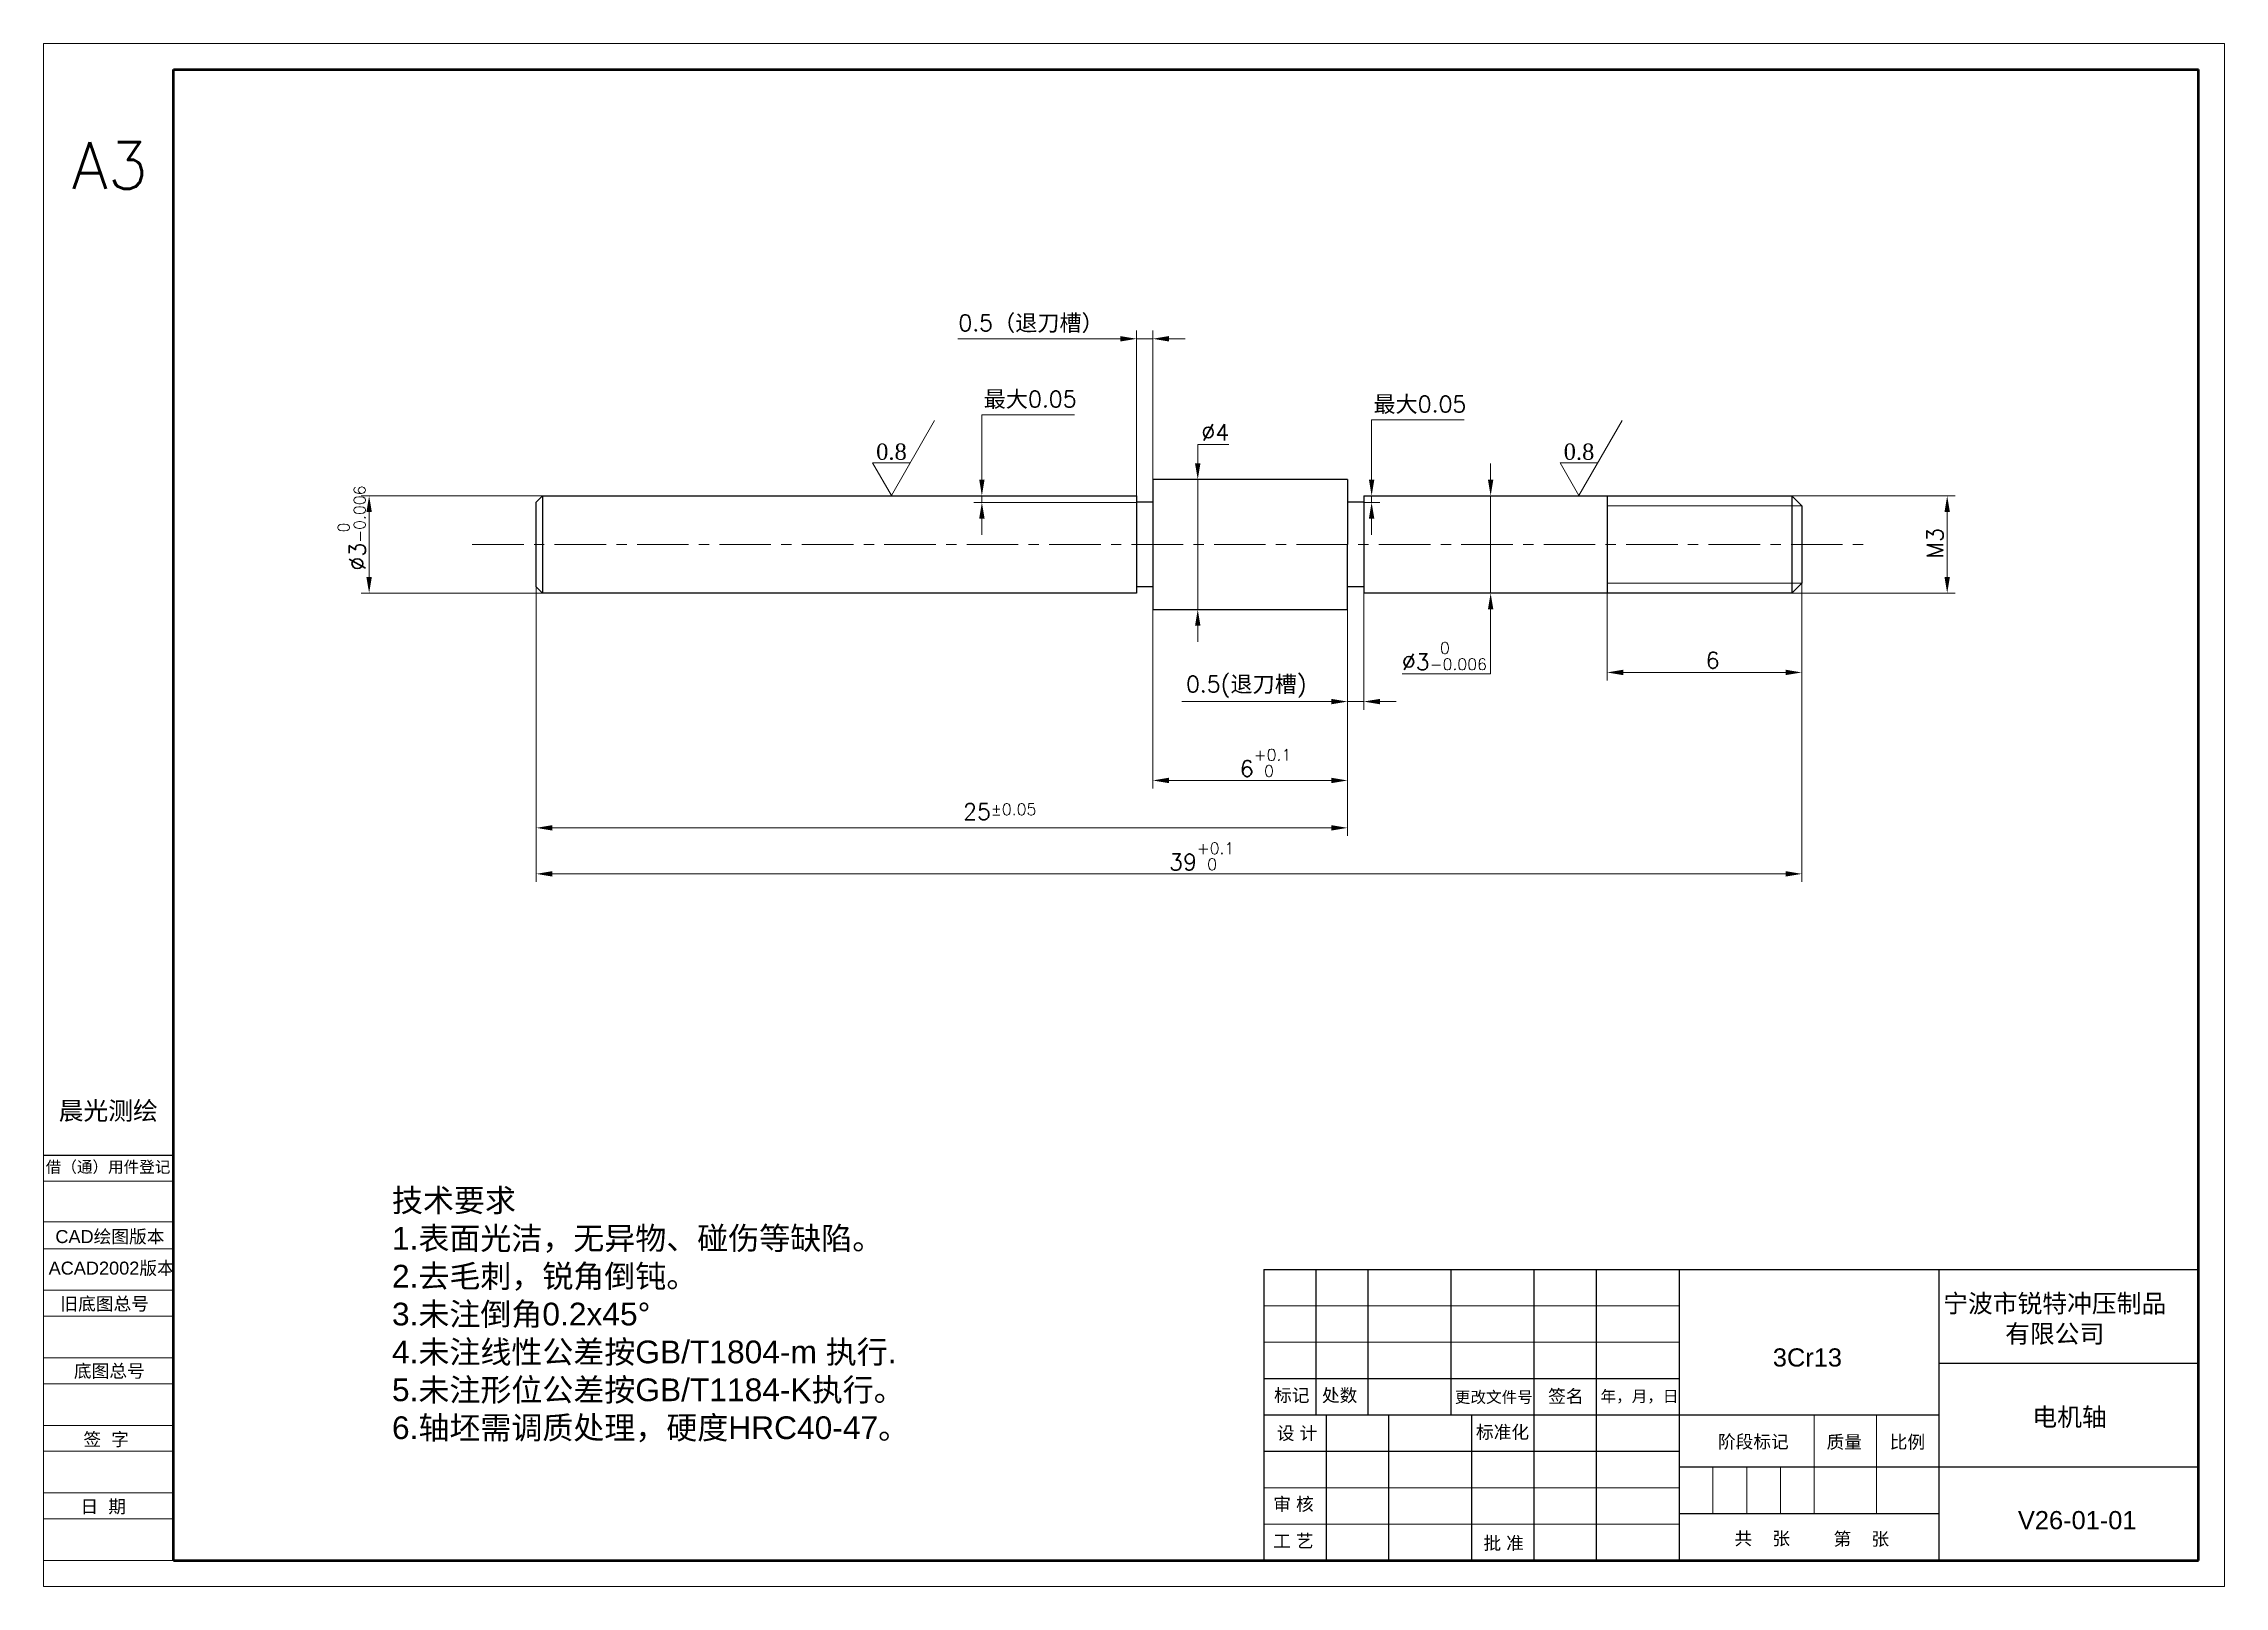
# Model space of a CAD drawing. Header units: millimetres. Extents: x 2918.9 to 2986.1, y 1677.1 to 1724.6.
import ezdxf

# ---------------------------------------------------------------- set-up
doc = ezdxf.new("R2010")
doc.units = ezdxf.units.MM
doc.linetypes.add('CENTER', pattern=[50.8, 31.75, -6.35, 6.35, -6.35])
for name, color, linetype, lineweight in [('中心线', 1, 'CENTER', 9), ('填充', 3, 'Continuous', 9), ('实线', 7, 'Continuous', 25), ('尺寸标注', 2, 'Continuous', 9), ('引导线', 6, 'Continuous', 9), ('文本', 3, 'Continuous', 15), ('粗实线', 9, 'Continuous', 50)]:
    doc.layers.add(name, color=color, linetype=linetype, lineweight=lineweight)
doc.styles.add('st', font='txt.shx')
doc.styles.get("Standard").update_dxf_attribs({"font": 'arial.ttf'})
doc.dimstyles.new('st0.2', dxfattribs={"dimscale": 0.2, "dimtxt": 2.5, "dimasz": 2.5, "dimexe": 1.25, "dimexo": 0, "dimtad": 1, "dimtoh": 1, "dimdec": 3, "dimdsep": 46, "dimtxsty": 'st', "dimcen": 0, "dimclrd": 256, "dimclre": 256, "dimclrt": 256, "dimadec": 4, "dimazin": 2, "dimtfac": 1, "dimtdec": 3, "dimtmove": 0, "dimatfit": 1, "dimfxl": 0, "dimlwd": -1, "dimlwe": -1, "dimarcsym": 0})

# ---------------------------------------------------------------- blocks, each defined once
blk = doc.blocks.new('*D17')
at = {"layer": 'Defpoints', "color": 0, "ltscale": 0.2, "transparency": 16777216}
for p in [(2934.266, 1710.715), (2928.919, 1707.715), (2934.266, 1707.715)]:
    blk.add_point(p, dxfattribs=at)
at = {"layer": '尺寸标注', "ltscale": 0.2, "transparency": 16777216}
for p, q in [((2934.266, 1710.715), (2928.669, 1710.715)), ((2928.919, 1710.215), (2928.919, 1708.215)), ((2934.266, 1707.715), (2928.669, 1707.715))]:
    blk.add_line(p, q, dxfattribs=at)
for points in [[(2928.835, 1710.215), (2929.002, 1710.215), (2928.919, 1710.715)], [(2928.835, 1708.215), (2929.002, 1708.215), (2928.919, 1707.715)]]:
    blk.add_solid(points, dxfattribs=at)
at = {"layer": '尺寸标注', "ltscale": 0.2, "transparency": 16777216, "insert": (2928.38, 1709.724), "char_height": 0.5, "attachment_point": 5, "rotation": 90, "style": 'st'}
blk.add_mtext('%%c3{}{\\H0.71x;\\C3;\\S 0^ -0.006;}', dxfattribs=at)
blk = doc.blocks.new('*D18')
at = {"layer": 'Defpoints', "color": 0, "ltscale": 0.2, "transparency": 16777216}
for p in [(2972.758, 1710.715), (2972.758, 1707.715), (2977.547, 1707.715)]:
    blk.add_point(p, dxfattribs=at)
at = {"layer": '尺寸标注', "ltscale": 0.2, "transparency": 16777216}
for p, q in [((2972.758, 1710.715), (2977.797, 1710.715)), ((2977.547, 1710.215), (2977.547, 1708.215)), ((2972.758, 1707.715), (2977.797, 1707.715))]:
    blk.add_line(p, q, dxfattribs=at)
for points in [[(2977.464, 1710.215), (2977.63, 1710.215), (2977.547, 1710.715)], [(2977.464, 1708.215), (2977.63, 1708.215), (2977.547, 1707.715)]]:
    blk.add_solid(points, dxfattribs=at)
at = {"layer": '尺寸标注', "ltscale": 0.2, "transparency": 16777216, "insert": (2977.172, 1709.253), "char_height": 0.5, "attachment_point": 5, "rotation": 90, "style": 'st'}
blk.add_mtext('M3', dxfattribs=at)
blk = doc.blocks.new('*D19')
at = {"layer": 'Defpoints', "color": 0, "ltscale": 0.2, "transparency": 16777216}
for p in [(2959.066, 1711.215), (2954.453, 1707.215), (2959.066, 1707.215)]:
    blk.add_point(p, dxfattribs=at)
at = {"layer": '尺寸标注', "ltscale": 0.2, "transparency": 16777216}
for p, q in [((2954.453, 1711.715), (2954.453, 1712.293)), ((2954.453, 1712.293), (2955.411, 1712.293)), ((2959.066, 1711.215), (2954.203, 1711.215)), ((2954.453, 1707.215), (2954.453, 1711.215)), ((2959.066, 1707.215), (2954.203, 1707.215)), ((2954.453, 1706.715), (2954.453, 1706.215))]:
    blk.add_line(p, q, dxfattribs=at)
for points in [[(2954.369, 1711.715), (2954.536, 1711.715), (2954.453, 1711.215)], [(2954.369, 1706.715), (2954.536, 1706.715), (2954.453, 1707.215)]]:
    blk.add_solid(points, dxfattribs=at)
at = {"layer": '尺寸标注', "ltscale": 0.2, "transparency": 16777216, "insert": (2954.994, 1712.668), "char_height": 0.5, "attachment_point": 5, "style": 'st'}
blk.add_mtext('%%c4', dxfattribs=at)
blk = doc.blocks.new('*D20')
at = {"layer": 'Defpoints', "color": 0, "ltscale": 0.2, "transparency": 16777216}
for p in [(2962.424, 1710.715), (2962.698, 1707.715), (2963.478, 1707.715)]:
    blk.add_point(p, dxfattribs=at)
at = {"layer": '尺寸标注', "ltscale": 0.2, "transparency": 16777216}
for p, q in [((2963.478, 1711.215), (2963.478, 1711.715)), ((2962.424, 1710.715), (2963.728, 1710.715)), ((2963.478, 1710.715), (2963.478, 1707.715)), ((2962.698, 1707.715), (2963.728, 1707.715)), ((2963.478, 1707.215), (2963.478, 1705.237)), ((2963.478, 1705.237), (2960.755, 1705.237))]:
    blk.add_line(p, q, dxfattribs=at)
for points in [[(2963.394, 1711.215), (2963.561, 1711.215), (2963.478, 1710.715)], [(2963.394, 1707.215), (2963.561, 1707.215), (2963.478, 1707.715)]]:
    blk.add_solid(points, dxfattribs=at)
at = {"layer": '尺寸标注', "ltscale": 0.2, "transparency": 16777216, "insert": (2962.054, 1705.777), "char_height": 0.5, "attachment_point": 5, "style": 'st'}
blk.add_mtext('%%c3{}{\\H0.71x;\\C3;\\S 0^ -0.006;}', dxfattribs=at)
blk = doc.blocks.new('*D21')
at = {"layer": 'Defpoints', "color": 0, "ltscale": 0.2, "transparency": 16777216}
for p in [(2967.066, 1707.715), (2973.066, 1708.024), (2973.066, 1705.275)]:
    blk.add_point(p, dxfattribs=at)
at = {"layer": '尺寸标注', "ltscale": 0.2, "transparency": 16777216}
for p, q in [((2967.066, 1707.715), (2967.066, 1705.025)), ((2973.066, 1708.024), (2973.066, 1705.025)), ((2967.566, 1705.275), (2972.566, 1705.275))]:
    blk.add_line(p, q, dxfattribs=at)
for points in [[(2967.566, 1705.359), (2967.566, 1705.192), (2967.066, 1705.275)], [(2972.566, 1705.359), (2972.566, 1705.192), (2973.066, 1705.275)]]:
    blk.add_solid(points, dxfattribs=at)
at = {"layer": '尺寸标注', "ltscale": 0.2, "transparency": 16777216, "insert": (2970.318, 1705.65), "char_height": 0.5, "attachment_point": 5, "style": 'st'}
blk.add_mtext('6', dxfattribs=at)
blk = doc.blocks.new('*D22')
at = {"layer": 'Defpoints', "color": 0, "ltscale": 0.2, "transparency": 16777216}
for p in [(2953.066, 1707.215), (2959.066, 1707.215), (2959.066, 1701.948)]:
    blk.add_point(p, dxfattribs=at)
at = {"layer": '尺寸标注', "ltscale": 0.2, "transparency": 16777216}
for p, q in [((2953.066, 1707.215), (2953.066, 1701.698)), ((2959.066, 1707.215), (2959.066, 1701.698)), ((2953.566, 1701.948), (2958.566, 1701.948))]:
    blk.add_line(p, q, dxfattribs=at)
for points in [[(2953.566, 1702.032), (2953.566, 1701.865), (2953.066, 1701.948)], [(2958.566, 1702.032), (2958.566, 1701.865), (2959.066, 1701.948)]]:
    blk.add_solid(points, dxfattribs=at)
at = {"layer": '尺寸标注', "ltscale": 0.2, "transparency": 16777216, "insert": (2956.543, 1702.488), "char_height": 0.5, "attachment_point": 5, "style": 'st'}
blk.add_mtext('6{}{\\H0.71x;\\C3;\\S+0.1^  0;}', dxfattribs=at)
blk = doc.blocks.new('*D23')
at = {"layer": 'Defpoints', "color": 0, "ltscale": 0.2, "transparency": 16777216}
for p in [(2934.066, 1707.915), (2973.066, 1708.024), (2973.066, 1699.071)]:
    blk.add_point(p, dxfattribs=at)
at = {"layer": '尺寸标注', "ltscale": 0.2, "transparency": 16777216}
for p, q in [((2934.066, 1707.915), (2934.066, 1698.821)), ((2973.066, 1708.024), (2973.066, 1698.821)), ((2934.566, 1699.071), (2972.566, 1699.071))]:
    blk.add_line(p, q, dxfattribs=at)
for points in [[(2934.566, 1699.155), (2934.566, 1698.988), (2934.066, 1699.071)], [(2972.566, 1699.155), (2972.566, 1698.988), (2973.066, 1699.071)]]:
    blk.add_solid(points, dxfattribs=at)
at = {"layer": '尺寸标注', "ltscale": 0.2, "transparency": 16777216, "insert": (2954.575, 1699.611), "char_height": 0.5, "attachment_point": 5, "style": 'st'}
blk.add_mtext('39{}{\\H0.71x;\\C3;\\S+0.1^  0;}', dxfattribs=at)
blk = doc.blocks.new('*D24')
at = {"layer": 'Defpoints', "color": 0, "ltscale": 0.2, "transparency": 16777216}
for p in [(2959.566, 1707.715), (2959.066, 1707.215), (2959.066, 1704.378)]:
    blk.add_point(p, dxfattribs=at)
at = {"layer": '尺寸标注', "ltscale": 0.2, "transparency": 16777216}
for p, q in [((2959.566, 1707.715), (2959.566, 1704.128)), ((2959.066, 1707.215), (2959.066, 1704.128)), ((2958.566, 1704.378), (2953.958, 1704.378)), ((2959.566, 1704.378), (2959.066, 1704.378)), ((2960.066, 1704.378), (2960.566, 1704.378))]:
    blk.add_line(p, q, dxfattribs=at)
for points in [[(2958.566, 1704.461), (2958.566, 1704.295), (2959.066, 1704.378)], [(2960.066, 1704.461), (2960.066, 1704.295), (2959.566, 1704.378)]]:
    blk.add_solid(points, dxfattribs=at)
at = {"layer": '尺寸标注', "ltscale": 0.2, "transparency": 16777216, "insert": (2955.947, 1704.834), "char_height": 0.5, "attachment_point": 5, "style": 'st'}
blk.add_mtext('0.5(退刀槽)', dxfattribs=at)
blk = doc.blocks.new('*D25')
at = {"layer": 'Defpoints', "color": 0, "ltscale": 0.2, "transparency": 16777216}
for p in [(2959.566, 1710.715), (2959.566, 1710.515), (2959.811, 1710.515)]:
    blk.add_point(p, dxfattribs=at)
at = {"layer": '尺寸标注', "ltscale": 0.2, "transparency": 16777216}
for p, q in [((2959.811, 1711.215), (2959.811, 1713.059)), ((2959.811, 1713.059), (2962.663, 1713.059)), ((2959.566, 1710.715), (2960.061, 1710.715)), ((2959.566, 1710.515), (2960.061, 1710.515)), ((2959.811, 1710.515), (2959.811, 1710.715)), ((2959.811, 1710.015), (2959.811, 1709.515))]:
    blk.add_line(p, q, dxfattribs=at)
for points in [[(2959.727, 1711.215), (2959.894, 1711.215), (2959.811, 1710.715)], [(2959.727, 1710.015), (2959.894, 1710.015), (2959.811, 1710.515)]]:
    blk.add_solid(points, dxfattribs=at)
at = {"layer": '尺寸标注', "ltscale": 0.2, "transparency": 16777216, "insert": (2961.299, 1713.514), "char_height": 0.5, "attachment_point": 5, "style": 'st'}
blk.add_mtext('最大0.05', dxfattribs=at)
blk = doc.blocks.new('*D26')
at = {"layer": 'Defpoints', "color": 0, "ltscale": 0.2, "transparency": 16777216}
for p in [(2934.066, 1707.915), (2959.066, 1707.215), (2959.066, 1700.488)]:
    blk.add_point(p, dxfattribs=at)
at = {"layer": '尺寸标注', "ltscale": 0.2, "transparency": 16777216}
for p, q in [((2934.066, 1707.915), (2934.066, 1700.238)), ((2959.066, 1707.215), (2959.066, 1700.238)), ((2934.566, 1700.488), (2958.566, 1700.488))]:
    blk.add_line(p, q, dxfattribs=at)
for points in [[(2934.566, 1700.571), (2934.566, 1700.404), (2934.066, 1700.488)], [(2958.566, 1700.571), (2958.566, 1700.404), (2959.066, 1700.488)]]:
    blk.add_solid(points, dxfattribs=at)
at = {"layer": '尺寸标注', "ltscale": 0.2, "transparency": 16777216, "insert": (2948.352, 1700.988), "char_height": 0.5, "attachment_point": 5, "style": 'st'}
blk.add_mtext('25{}{\\A0;{\\H1.5x;}{\\A2;\\H0.71x;\\C3;%%p0.05}}', dxfattribs=at)
blk = doc.blocks.new('*D27')
at = {"layer": 'Defpoints', "color": 0, "ltscale": 0.2, "transparency": 16777216}
for p in [(2953.066, 1715.553), (2953.066, 1711.215), (2952.566, 1710.715)]:
    blk.add_point(p, dxfattribs=at)
at = {"layer": '尺寸标注', "ltscale": 0.2, "transparency": 16777216}
for p, q in [((2952.566, 1710.715), (2952.566, 1715.803)), ((2953.066, 1711.215), (2953.066, 1715.803)), ((2952.066, 1715.553), (2947.063, 1715.553)), ((2953.066, 1715.553), (2952.566, 1715.553)), ((2953.566, 1715.553), (2954.066, 1715.553))]:
    blk.add_line(p, q, dxfattribs=at)
for points in [[(2952.066, 1715.636), (2952.066, 1715.469), (2952.566, 1715.553)], [(2953.566, 1715.636), (2953.566, 1715.469), (2953.066, 1715.553)]]:
    blk.add_solid(points, dxfattribs=at)
at = {"layer": '尺寸标注', "ltscale": 0.2, "transparency": 16777216, "insert": (2949.315, 1716.009), "char_height": 0.5, "attachment_point": 5, "style": 'st'}
blk.add_mtext('0.5（退刀槽）', dxfattribs=at)
blk = doc.blocks.new('*D28')
at = {"layer": 'Defpoints', "color": 0, "ltscale": 0.2, "transparency": 16777216}
for p in [(2947.801, 1710.515), (2952.566, 1710.715), (2952.566, 1710.515)]:
    blk.add_point(p, dxfattribs=at)
at = {"layer": '尺寸标注', "ltscale": 0.2, "transparency": 16777216}
for p, q in [((2947.801, 1711.215), (2947.801, 1713.215)), ((2947.801, 1713.215), (2950.653, 1713.215)), ((2952.566, 1710.715), (2947.551, 1710.715)), ((2952.566, 1710.515), (2947.551, 1710.515)), ((2947.801, 1710.515), (2947.801, 1710.715)), ((2947.801, 1710.015), (2947.801, 1709.515))]:
    blk.add_line(p, q, dxfattribs=at)
for points in [[(2947.718, 1711.215), (2947.884, 1711.215), (2947.801, 1710.715)], [(2947.718, 1710.015), (2947.884, 1710.015), (2947.801, 1710.515)]]:
    blk.add_solid(points, dxfattribs=at)
at = {"layer": '尺寸标注', "ltscale": 0.2, "transparency": 16777216, "insert": (2949.289, 1713.67), "char_height": 0.5, "attachment_point": 5, "style": 'st'}
blk.add_mtext('最大0.05', dxfattribs=at)

msp = doc.modelspace()

# ---------------------------------------------------------------- linework, layer by layer
at = {"layer": '中心线', "ltscale": 0.05}
msp.add_line((2932.0947, 1709.2153), (2975.2575, 1709.2153), dxfattribs=at)
at = {"layer": '填充', "ltscale": 0.2}
for p, q in [((2973.0664, 1710.4065), (2967.0664, 1710.4065)), ((2973.0664, 1708.024), (2967.0664, 1708.024))]:
    msp.add_line(p, q, dxfattribs=at)
at = {"layer": '实线', "ltscale": 0.2}
for p, q in [((2959.0664, 1711.2153), (2953.0664, 1711.2153)), ((2953.0664, 1711.2153), (2953.0664, 1707.2153)), ((2959.0664, 1711.2153), (2959.0664, 1709.2153)), ((2934.2664, 1710.7153), (2934.0664, 1710.5153)), ((2934.0664, 1709.2153), (2934.0664, 1710.5153)), ((2934.2664, 1710.7153), (2952.5664, 1710.7153)), ((2934.2664, 1710.7153), (2934.2664, 1707.7153)), ((2953.0664, 1710.5153), (2952.5664, 1710.5153)), ((2959.5664, 1710.5153), (2959.0664, 1710.5153)), ((2959.5664, 1710.7153), (2972.7577, 1710.7153)), ((2959.5664, 1710.7153), (2959.5664, 1707.7153)), ((2959.5664, 1710.7153), (2959.5664, 1710.5153)), ((2967.0664, 1710.7153), (2967.0664, 1707.7153)), ((2972.7577, 1710.7153), (2973.0664, 1710.4065)), ((2972.7577, 1710.7153), (2972.7577, 1707.7153)), ((2973.0664, 1710.4065), (2973.0664, 1708.024)), ((2934.0664, 1707.9153), (2934.0664, 1709.2153)), ((2959.0664, 1707.2153), (2959.0664, 1709.2153)), ((2934.2664, 1707.7153), (2934.0664, 1707.9153)), ((2952.5664, 1707.7153), (2934.2664, 1707.7153)), ((2953.0664, 1707.9153), (2952.5664, 1707.9153)), ((2959.5664, 1707.9153), (2959.0664, 1707.9153)), ((2972.7577, 1707.7153), (2959.5664, 1707.7153)), ((2972.7577, 1707.7153), (2973.0664, 1708.024)), ((2953.0664, 1707.2153), (2959.0664, 1707.2153))]:
    msp.add_line(p, q, dxfattribs=at)
at = {"layer": '实线', "ltscale": 0.1}
msp.add_line((2952.5664, 1710.7153), (2952.5664, 1707.7153), dxfattribs=at)
at = {"layer": '实线'}
for p, q in [((2918.8883, 1690.4042), (2922.8883, 1690.4042)), ((2922.8883, 1677.9242), (2922.8883, 1686.8842)), ((2922.8883, 1686.8842), (2922.8883, 1677.9242)), ((2956.4883, 1686.8842), (2985.2883, 1686.8842)), ((2956.4913, 1686.8842), (2956.4913, 1677.9242)), ((2958.0913, 1686.8842), (2958.0913, 1682.4042)), ((2959.6913, 1686.8842), (2959.6913, 1682.4042)), ((2962.2513, 1686.8842), (2962.2513, 1682.4042)), ((2964.8113, 1686.8842), (2964.8113, 1677.9242)), ((2966.7313, 1686.8842), (2966.7313, 1677.9242)), ((2969.2913, 1686.8842), (2969.2913, 1677.9242)), ((2977.2883, 1686.8842), (2977.2883, 1677.9242)), ((2956.4883, 1683.5242), (2969.2913, 1683.5242)), ((2977.2883, 1684.0042), (2985.2883, 1684.0042)), ((2956.4883, 1682.4042), (2969.2913, 1682.4042)), ((2958.4113, 1682.4042), (2958.4113, 1677.9242)), ((2960.3313, 1682.4042), (2960.3313, 1677.9242)), ((2962.8913, 1682.4042), (2962.8913, 1677.9242)), ((2969.2913, 1682.4042), (2977.2883, 1682.4042)), ((2956.4883, 1681.2842), (2969.2913, 1681.2842)), ((2969.2913, 1680.8042), (2985.2883, 1680.8042)), ((2969.2913, 1679.3642), (2977.2883, 1679.3642)), ((2956.4883, 1677.9242), (2985.2883, 1677.9242))]:
    msp.add_line(p, q, dxfattribs=at)
at = {"layer": '引导线'}
for p, q in [((2918.8883, 1724.6442), (2986.0883, 1724.6442)), ((2918.8883, 1677.1242), (2918.8883, 1724.6442)), ((2986.0883, 1677.1242), (2986.0883, 1724.6442)), ((2922.8883, 1689.6042), (2918.8883, 1689.6042)), ((2922.8883, 1688.3499), (2918.8883, 1688.3499)), ((2922.8883, 1687.5242), (2918.8883, 1687.5242)), ((2922.8883, 1686.2442), (2918.8883, 1686.2442)), ((2922.8883, 1685.4442), (2918.8883, 1685.4442)), ((2956.4883, 1685.7642), (2969.2913, 1685.7642)), ((2922.8883, 1684.1642), (2918.8883, 1684.1642)), ((2956.4883, 1684.6442), (2969.2913, 1684.6442)), ((2922.8883, 1683.3642), (2918.8883, 1683.3642)), ((2922.8883, 1682.0842), (2918.8883, 1682.0842)), ((2922.8883, 1681.2842), (2918.8883, 1681.2842)), ((2922.8883, 1680.0042), (2918.8883, 1680.0042)), ((2956.4883, 1680.1642), (2969.2913, 1680.1642)), ((2922.8883, 1679.2042), (2918.8883, 1679.2042)), ((2956.4883, 1679.0442), (2969.2913, 1679.0442)), ((2922.8883, 1677.9242), (2918.8883, 1677.9242)), ((2918.8883, 1677.1242), (2986.0883, 1677.1242))]:
    msp.add_line(p, q, dxfattribs=at)
at = {"layer": '文本'}
for p, q in [((2945.013, 1710.728), (2946.3432, 1713.032)), ((2966.1993, 1710.728), (2967.5295, 1713.032)), ((2945.595, 1711.736), (2944.431, 1711.736)), ((2944.431, 1711.736), (2945.013, 1710.728)), ((2966.7813, 1711.736), (2965.6173, 1711.736)), ((2965.6173, 1711.736), (2966.1993, 1710.728))]:
    msp.add_line(p, q, dxfattribs=at)
at = {"layer": '文本', "ltscale": 0.2}
for p, q in [((2973.4483, 1682.4042), (2973.4483, 1679.3642)), ((2975.3683, 1682.4042), (2975.3683, 1679.3642)), ((2970.3283, 1680.8042), (2970.3283, 1679.3642)), ((2971.3683, 1680.8042), (2971.3683, 1679.3642)), ((2972.4083, 1680.8042), (2972.4083, 1679.3642))]:
    msp.add_line(p, q, dxfattribs=at)
at = {"layer": '粗实线'}
for p, q in [((2922.8883, 1677.9242), (2922.8883, 1723.8442)), ((2922.8883, 1723.8442), (2985.2883, 1723.8442)), ((2985.2883, 1677.9242), (2985.2883, 1723.8442)), ((2922.8883, 1677.9242), (2985.2883, 1677.9242))]:
    msp.add_line(p, q, dxfattribs=at)

# ---------------------------------------------------------------- texts
at = {"layer": '实线', "ltscale": 0.2, "insert": (2919.759, 1721.6131), "char_height": 1.44, "width": 4, "attachment_point": 1, "style": 'st'}
msp.add_mtext('A3', dxfattribs=at)
at = {"layer": '实线', "char_height": 0.56, "attachment_point": 5}
for s, insert, width in [('晨光测绘', (2920.8798, 1691.7433), 10.108768), ('宁波市锐特冲压制品\\P有限公司', (2980.8598, 1685.3415), 10.108768), ('3Cr13', (2973.2391, 1684.171), 6.29936), (' 电机轴', (2981.2083, 1682.3118), 10.108768), ('V26-01-01', (2981.5529, 1679.1602), 7.3604)]:
    msp.add_mtext(s, dxfattribs=dict(at, insert=insert, width=width))
at = {"layer": '文本'}
for s, insert, char_height, width, attachment_point in [('{\\fTimes New Roman|b0|i0|c0|p18;0.8}', (2944.5428, 1712.3249), 0.5, 2.92, 1), ('{\\fTimes New Roman|b0|i0|c0|p18;0.8}', (2965.7291, 1712.3249), 0.5, 2.92, 1), ('技术要求\\P1.表面光洁，无异物、碰伤等缺陷。\\P2.去毛刺，锐角倒钝。\\P3.未注倒角0.2x45°\\P4.未注线性公差按GB/T1804-m 执行.\\P5.未注形位公差按GB/T1184-K执行。\\P6.轴坯需调质处理，硬度HRC40-47。', (2929.6223, 1685.4611), 0.7, 17.90296, 4)]:
    msp.add_mtext(s, dxfattribs=dict(at, insert=insert, char_height=char_height, width=width, attachment_point=attachment_point))
at = {"layer": '文本', "ltscale": 0.2, "attachment_point": 5}
for s, insert, char_height, width in [('借（通）用件登记', (2920.8743, 1690.0212), 0.352, 8.180576), ('CAD绘图版本', (2920.9312, 1687.8754), 0.4, 12.127523), ('ACAD2002版本', (2920.986, 1686.904), 0.4, 9.361523), ('旧底图总号', (2920.7695, 1685.8058), 0.4, 10.590149), ('底图总号', (2920.9125, 1683.7366), 0.4, 2.321856), ('标记', (2957.3498, 1682.9896), 0.4, 2.321856), ('处数', (2958.825, 1682.9861), 0.4, 2.321856), ('更改文件号', (2963.5765, 1682.9331), 0.352, 5.150107), ('签名', (2965.7949, 1682.9586), 0.4, 2.321856), ('年，月，日', (2968.0657, 1682.9552), 0.352, 2.321856), ('设 计', (2957.5134, 1681.8186), 0.4, 2.321856), ('标准化', (2963.8437, 1681.855), 0.4, 2.321856), ('签  字', (2920.8148, 1681.6309), 0.4, 2.321856), ('阶段标记', (2971.5726, 1681.5582), 0.4, 2.321856), ('质量', (2974.3747, 1681.5489), 0.4, 2.321856), ('比例', (2976.3221, 1681.5489), 0.4, 2.321856), ('日  期', (2920.7255, 1679.5609), 0.4, 2.321856), ('审 核', (2957.4041, 1679.6361), 0.4, 2.321856), ('工 艺', (2957.3977, 1678.5085), 0.4, 2.321856), ('批 准', (2963.8801, 1678.4339), 0.4, 2.321856), ('共    张', (2971.8495, 1678.5771), 0.4, 2.321856), ('第    张', (2974.9001, 1678.5627), 0.4, 2.321856)]:
    msp.add_mtext(s, dxfattribs=dict(at, insert=insert, char_height=char_height, width=width))

# ---------------------------------------------------------------- dimensions: what is measured, and where the dimension line sits
at = {"layer": '尺寸标注', "ltscale": 0.2}
for base, p1, p2, text, picture, middle in [((2953.0664, 1715.5527), (2952.5664, 1710.7153), (2953.0664, 1711.2153), '<>（退刀槽）', '*D27', (2949.3145, 1715.5527)), ((2959.0664, 1704.378), (2959.5664, 1707.7153), (2959.0664, 1707.2153), '<>(退刀槽)', '*D24', (2955.9469, 1704.378))]:
    dim = msp.add_linear_dim(base=base, p1=p1, p2=p2, text=text, dimstyle='st0.2', dxfattribs=at)
    dim.commit()
    dim.dimension.update_dxf_attribs({"geometry": picture, "text_midpoint": middle, "dimtype": 160})
for base, p1, p2, text, picture, middle in [((2947.8009, 1710.5153), (2952.5664, 1710.7153), (2952.5664, 1710.5153), '最大0.05', '*D28', (2949.2895, 1713.2153)), ((2959.8108, 1710.5153), (2959.5664, 1710.7153), (2959.5664, 1710.5153), '最大0.05', '*D25', (2961.2994, 1713.0589)), ((2954.4526, 1707.2153), (2959.0664, 1711.2153), (2959.0664, 1707.2153), '%%c<>', '*D19', (2954.9942, 1712.2925)), ((2977.5472, 1707.7153), (2972.7577, 1710.7153), (2972.7577, 1707.7153), 'M<>', '*D18', (2977.5472, 1709.2533))]:
    dim = msp.add_linear_dim(base=base, p1=p1, p2=p2, angle=90, text=text, dimstyle='st0.2', dxfattribs=at)
    dim.commit()
    dim.dimension.update_dxf_attribs({"geometry": picture, "text_midpoint": middle, "dimtype": 160})
for base, p1, p2, picture, middle in [((2963.4777, 1707.7153), (2962.424, 1710.7153), (2962.6976, 1707.7153), '*D20', (2962.0539, 1705.2375)), ((2928.9187, 1707.7153), (2934.2664, 1710.7153), (2934.2664, 1707.7153), '*D17', (2928.9187, 1709.7245))]:
    dim = msp.add_linear_dim(base=base, p1=p1, p2=p2, angle=90, text='%%c<>{}{\\H0.71x;\\C3;\\S 0^ -0.006;}', dimstyle='st0.2', override={"dimtp": 0, "dimtm": 0.006, "dimtdec": 3, "dimtzin": 8}, dxfattribs=at)
    dim.commit()
    dim.dimension.update_dxf_attribs({"geometry": picture, "text_midpoint": middle, "dimtype": 160})
for base, p1, p2, text, override, picture, middle in [((2973.0664, 1699.0714), (2934.0664, 1707.9153), (2973.0664, 1708.024), '<>{}{\\H0.71x;\\C3;\\S+0.1^  0;}', {"dimtp": 0.1, "dimtm": 0, "dimtdec": 3, "dimtzin": 8}, '*D23', (2954.5755, 1699.0714)), ((2959.0664, 1700.4877), (2934.0664, 1707.9153), (2959.0664, 1707.2153), '<>{}{\\A0;{\\H1.5x;}{\\A2;\\H0.71x;\\C3;%%p0.05}}', {"dimtp": 0.05, "dimtm": 0.05, "dimtdec": 3, "dimtzin": 8}, '*D26', (2948.3518, 1700.4877)), ((2959.0664, 1701.9485), (2953.0664, 1707.2153), (2959.0664, 1707.2153), '<>{}{\\H0.71x;\\C3;\\S+0.1^  0;}', {"dimtp": 0.1, "dimtm": 0, "dimtdec": 3, "dimtzin": 8}, '*D22', (2956.5432, 1701.9485))]:
    dim = msp.add_linear_dim(base=base, p1=p1, p2=p2, text=text, dimstyle='st0.2', override=override, dxfattribs=at)
    dim.commit()
    dim.dimension.update_dxf_attribs({"geometry": picture, "text_midpoint": middle, "dimtype": 160})
dim = msp.add_linear_dim(base=(2973.0664, 1705.2754), p1=(2967.0664, 1707.7153), p2=(2973.0664, 1708.024), dimstyle='st0.2', dxfattribs=at)
dim.commit()
dim.dimension.update_dxf_attribs({"geometry": '*D21', "text_midpoint": (2970.3178, 1705.2754), "dimtype": 160})

doc.saveas('drawing.dxf')
